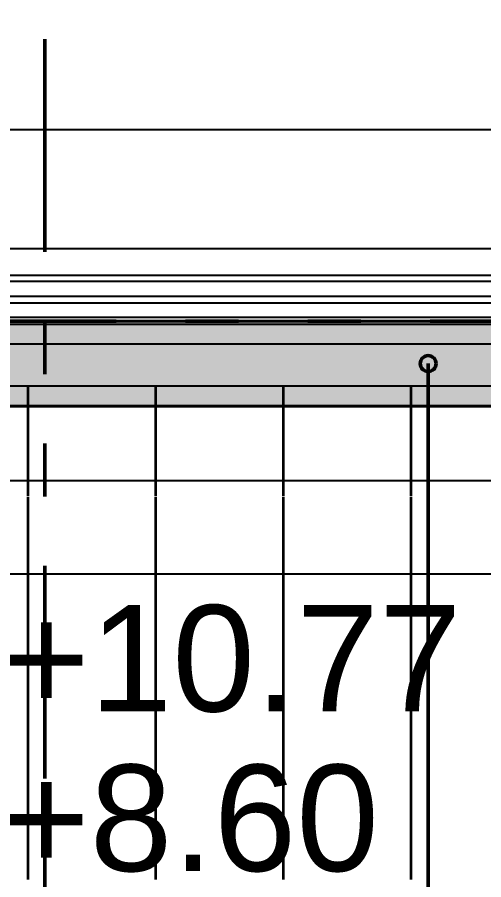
# Model space of a CAD drawing. Header units: centimetres. Extents: x 0.3 to 84.3, y 0.3 to 59.7.
# Drawn here: x 41.978 to 42.855, y 15.064 to 16.685 of the extents above; entities that cross this region are included whole.
import ezdxf

# ---------------------------------------------------------------- set-up
doc = ezdxf.new("R2010")
doc.units = ezdxf.units.CM
for name, pattern in [('AUSGEZOGEN', [0]), ('LINIE_23', [0.79, 0.4, -0.13, 0, -0.13, 0, -0.13]), ('PHANTOM', [63.5, 31.75, -6.35, 6.35, -6.35, 6.35, -6.35]), ('PUNKT', [6.35, 0, -6.35]), ('RAND', [44.45, 12.7, -6.35, 12.7, -6.35, 0, -6.35]), ('VERDECKT', [9.525, 6.35, -3.175])]:
    doc.linetypes.add(name, pattern=pattern)
for name, color, linetype, lineweight in [('Ausbau Raeume', 7, 'AUSGEZOGEN', 35), ('Bauachsen grob', 7, 'RAND', 25), ('Bodenplatte', 7, 'AUSGEZOGEN', 35), ('Decke', 7, 'AUSGEZOGEN', 35), ('Fenster', 7, 'AUSGEZOGEN', 35), ('Rolladen', 7, 'AUSGEZOGEN', 25), ('Text Decke', 7, 'AUSGEZOGEN', 50), ('Text Koten', 7, 'AUSGEZOGEN', 50), ('Vorhangbrett', 7, 'AUSGEZOGEN', 25), ('Wand Beton bewehrt', 7, 'AUSGEZOGEN', 35)]:
    doc.layers.add(name, color=color, linetype=linetype, lineweight=lineweight)
doc.styles.add('ARIAL', font='ARIAL.TTF')

msp = doc.modelspace()

# ---------------------------------------------------------------- hatches: boundary and pattern name
at = {"layer": 'Bodenplatte', "linetype": 'AUSGEZOGEN', "lineweight": 25, "true_color": 0xe0ffe0}
msp.add_hatch(color=254, dxfattribs=at).paths.add_polyline_path([(31.66, 16.114), (31.66, 15.954), (62.72, 15.954), (62.72, 16.114)])
at = {"layer": 'Text Decke', "linetype": 'AUSGEZOGEN', "lineweight": 50, "true_color": 0x00c600}
for points in [[(42.7353, 16.034), (42.7653, 16.034), (42.7632, 16.0415)], [(42.7353, 16.034), (42.7632, 16.0415), (42.7374, 16.0415)], [(42.7374, 16.0265), (42.7653, 16.034), (42.7353, 16.034)], [(42.7374, 16.0415), (42.7632, 16.0415), (42.7578, 16.0469)], [(42.7374, 16.0415), (42.7578, 16.0469), (42.7428, 16.0469)], [(42.7374, 16.0265), (42.7632, 16.0265), (42.7653, 16.034)], [(42.7428, 16.0469), (42.7578, 16.0469), (42.7503, 16.049)], [(42.7428, 16.0211), (42.7632, 16.0265), (42.7374, 16.0265)], [(42.7428, 16.0211), (42.7578, 16.0211), (42.7632, 16.0265)], [(42.7578, 16.0211), (42.7428, 16.0211), (42.7503, 16.019)]]:
    msp.add_hatch(color=92, dxfattribs=at).paths.add_polyline_path(points)

# ---------------------------------------------------------------- linework, layer by layer
at = {"layer": 'Ausbau Raeume', "color": 254, "linetype": 'AUSGEZOGEN', "lineweight": 35}
for p, q in [((41.9982, 15.7846), (41.9982, 15.9914)), ((42.2382, 15.7846), (42.2382, 15.9914)), ((42.4782, 15.7846), (42.4782, 15.9914)), ((42.7182, 15.7846), (42.7182, 15.9914)), ((41.9982, 15.0646), (41.9982, 15.7832)), ((42.2382, 15.0646), (42.2382, 15.7832)), ((42.4782, 15.0646), (42.4782, 15.7832)), ((42.7182, 15.0646), (42.7182, 15.7832))]:
    msp.add_line(p, q, dxfattribs=at)
at = {"layer": 'Bauachsen grob', "color": 32, "linetype": 'LINIE_23', "lineweight": 50, "true_color": 0xc36e14}
for p, q in [((42.03, 1.394), (42.03, 57.974)), ((21.964, 16.114), (72.416, 16.114))]:
    msp.add_line(p, q, dxfattribs=at)
at = {"layer": 'Bodenplatte', "color": 92, "linetype": 'VERDECKT', "lineweight": 35, "true_color": 0x00c600}
for p, q in [((62.72, 16.114), (31.66, 16.114)), ((31.66, 15.954), (62.72, 15.954))]:
    msp.add_line(p, q, dxfattribs=at)
at = {"layer": 'Decke', "color": 92, "linetype": 'RAND', "lineweight": 35, "true_color": 0x00c600}
for p, q in [((31.66, 16.114), (47.6, 16.114)), ((47.44, 15.954), (31.66, 15.954))]:
    msp.add_line(p, q, dxfattribs=at)
at = {"layer": 'Fenster', "color": 7, "linetype": 'AUSGEZOGEN', "lineweight": 25}
for p, q in [((41.746, 16.474), (44.818, 16.474)), ((44.668, 16.25), (41.746, 16.25)), ((41.72, 16.2004), (44.694, 16.2004)), ((44.694, 16.1884), (41.72, 16.1884)), ((44.694, 16.1604), (41.72, 16.1604)), ((41.72, 16.1484), (44.694, 16.1484)), ((44.694, 16.1204), (41.72, 16.1204)), ((41.72, 16.1084), (44.694, 16.1084)), ((41.7496, 16.0714), (44.6644, 16.0714)), ((44.74, 15.9914), (38.61, 15.9914))]:
    msp.add_line(p, q, dxfattribs=at)
at = {"layer": 'Rolladen', "color": 7, "linetype": 'PHANTOM', "lineweight": 25}
for p, q in [((44.74, 15.814), (38.6094, 15.814)), ((44.74, 15.638), (38.61, 15.638))]:
    msp.add_line(p, q, dxfattribs=at)
at = {"layer": 'Text Decke', "color": 92, "linetype": 'AUSGEZOGEN', "lineweight": 50, "true_color": 0x00c600}
for p, q in [((42.7353, 16.034), (42.7353, 16.034)), ((42.7503, 16.049), (42.7503, 16.049)), ((42.7503, 13.9053), (42.7503, 16.034)), ((42.7653, 16.034), (42.7653, 16.034)), ((42.7503, 16.019), (42.7503, 16.019))]:
    msp.add_line(p, q, dxfattribs=at)
msp.add_circle((42.7503, 16.034), 0.015, dxfattribs=at)
at = {"layer": 'Vorhangbrett', "color": 191, "linetype": 'PUNKT', "lineweight": 25, "true_color": 0xbe96ea}
msp.add_line((32.18, 16.634), (45.57, 16.634), dxfattribs=at)
at = {"layer": 'Wand Beton bewehrt', "color": 180, "linetype": 'PUNKT', "lineweight": 25}
for p, q in [((44.97, 16.254), (38.38, 16.254)), ((38.61, 16.114), (44.74, 16.114))]:
    msp.add_line(p, q, dxfattribs=at)

# ---------------------------------------------------------------- texts
at = {"layer": 'Text Koten', "color": 7, "linetype": 'AUSGEZOGEN', "lineweight": 35, "char_height": 0.2, "width": 0.1, "attachment_point": 7, "style": 'ARIAL'}
for s, insert in [('uk\\~f.\\~St.\\~\\~:\\~+10.77', (40.6933, 15.3773)), ('ok\\~f.\\~Bo.\\~:\\~+8.60', (40.6933, 15.0773))]:
    msp.add_mtext(s, dxfattribs=dict(at, insert=insert))

doc.saveas('drawing.dxf')
